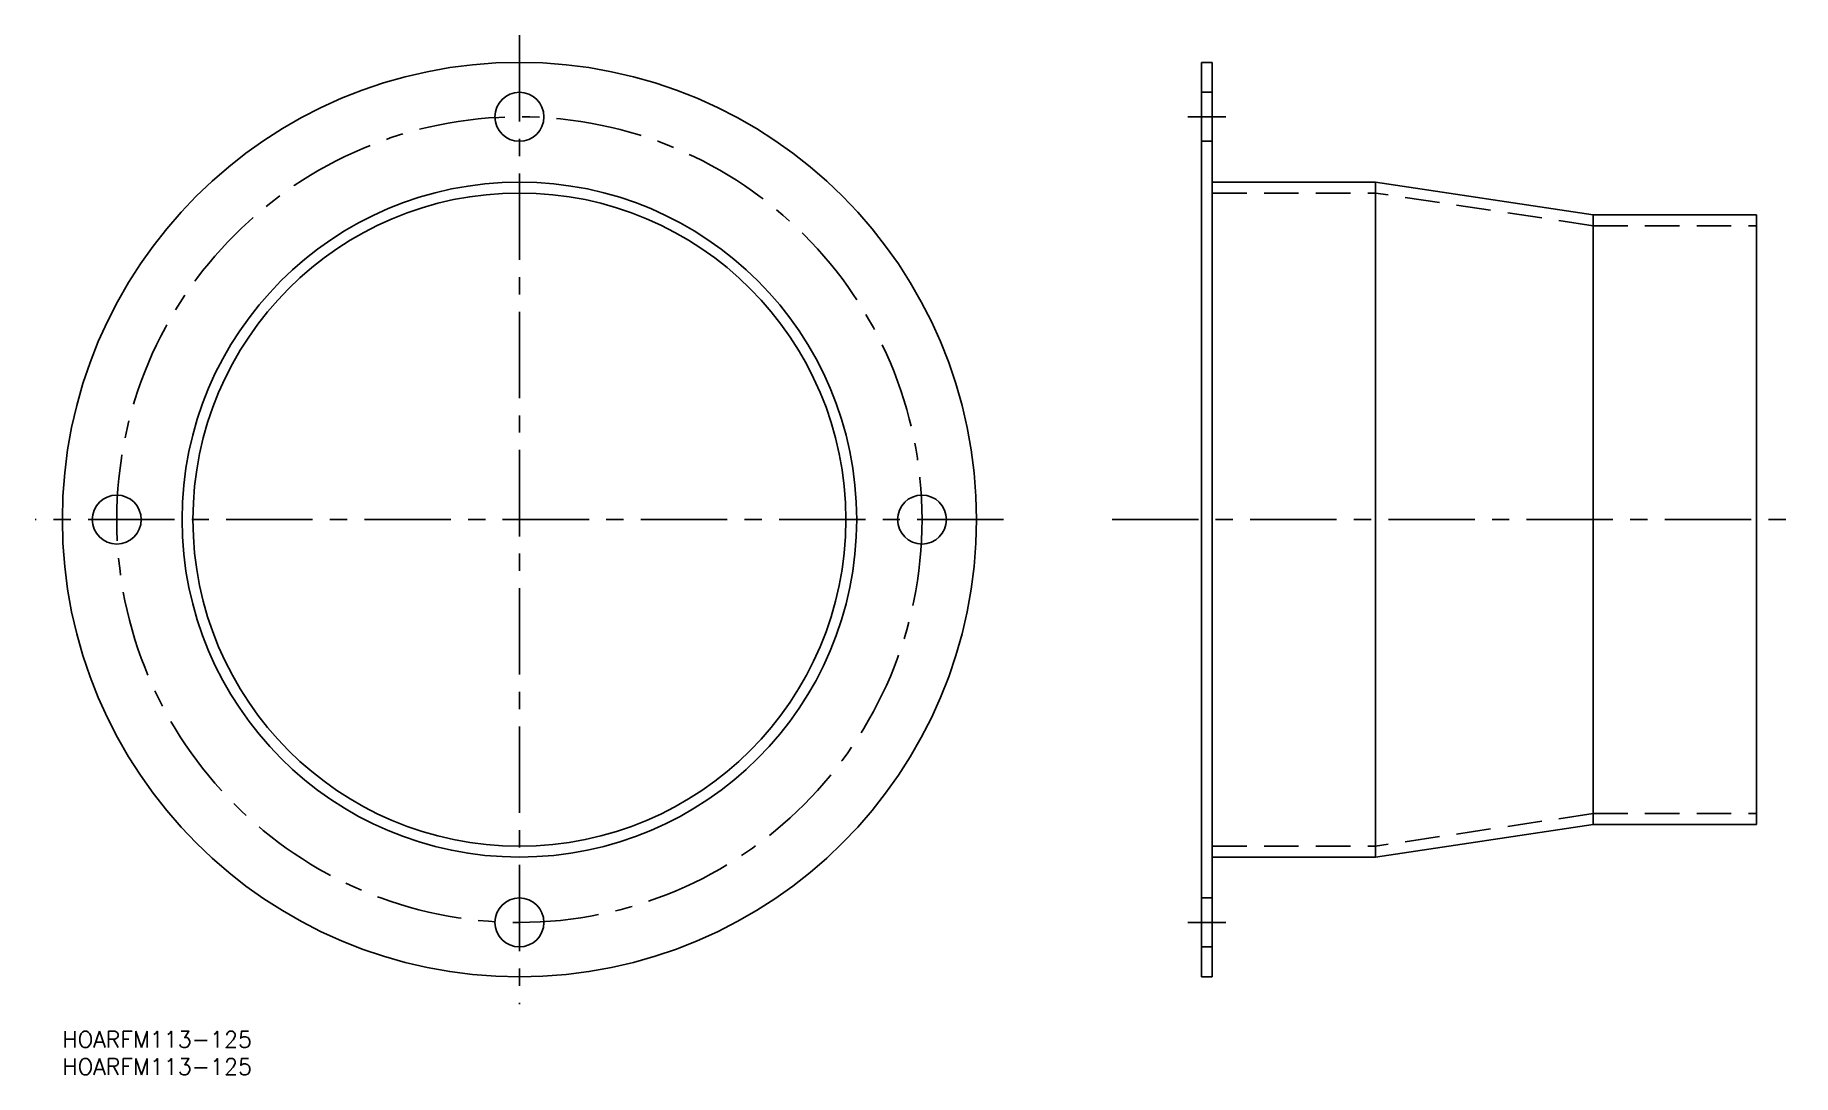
# Model space of a CAD drawing. Extents: x -5 to 318, y -8 to 183.
import ezdxf

# ---------------------------------------------------------------- set-up
doc = ezdxf.new("R2010")
doc.units = 0
doc.header["$LTSCALE"] = 0.5
doc.linetypes.add('CENTER', pattern=[50.8, 31.75, -6.35, 6.35, -6.35])
doc.linetypes.add('DASHED', pattern=[19.05, 12.7, -6.35])
for name, color, linetype in [('MSM_CENTER', 1, 'CENTER'), ('MSM_CONTINUOUS', 7, 'CONTINUOUS'), ('MSM_DASHED', 4, 'DASHED'), ('MSM_PART_NUMBER', 7, 'CONTINUOUS')]:
    doc.layers.add(name, color=color, linetype=linetype)
doc.styles.get("Standard").update_dxf_attribs({"font": 'txt.shx', "height": 3, "bigfont": 'bigfont.shx'})

# ---------------------------------------------------------------- blocks, each defined once
blk = doc.blocks.new('*U2')
at = {"layer": 'MSM_PART_NUMBER'}
blk.add_text('HOARFM113-125', height=3, dxfattribs=at).set_placement((0, -3))
blk = doc.blocks.new('*U3')
at = {"layer": 'MSM_PART_NUMBER'}
blk.add_text('HOARFM113-125', height=3, dxfattribs=at).set_placement((0, -8))

msp = doc.modelspace()

# ---------------------------------------------------------------- linework, layer by layer
at = {"layer": 'MSM_CENTER'}
for p, q in [((84, 183), (84, 5)), ((206.85, 168), (213.85, 168)), ((173, 94), (-5, 94)), ((192.92, 94), (318.06, 94)), ((206.85, 20), (213.85, 20))]:
    msp.add_line(p, q, dxfattribs=at)
msp.add_circle((84, 94), 74, dxfattribs=at)
at = {"layer": 'MSM_CONTINUOUS'}
for p, q in [((209.35, 178), (209.35, 10)), ((209.35, 178), (211.35, 178)), ((211.35, 178), (211.35, 10)), ((211.35, 156), (241.35, 156)), ((241.35, 156), (241.35, 32)), ((281.35, 150), (241.35, 156)), ((281.35, 150), (281.35, 38)), ((281.35, 150), (311.35, 150)), ((311.35, 150), (311.35, 38)), ((281.35, 38), (241.35, 32)), ((281.35, 38), (311.35, 38)), ((211.35, 32), (241.35, 32)), ((209.35, 10), (211.35, 10))]:
    msp.add_line(p, q, dxfattribs=at)
for centre, radius in [((84, 94), 84), ((84, 168), 4.5), ((84, 94), 62), ((84, 94), 60), ((10, 94), 4.5), ((158, 94), 4.5), ((84, 20), 4.5)]:
    msp.add_circle(centre, radius, dxfattribs=at)
at = {"layer": 'MSM_DASHED'}
for p, q in [((209.35, 172.5), (211.35, 172.5)), ((209.35, 163.5), (211.35, 163.5)), ((211.35, 154), (241.35, 154)), ((281.35, 148), (241.35, 154)), ((281.35, 148), (311.35, 148)), ((281.35, 40), (241.35, 34)), ((281.35, 40), (311.35, 40)), ((211.35, 34), (241.35, 34)), ((209.35, 24.5), (211.35, 24.5)), ((209.35, 15.5), (211.35, 15.5))]:
    msp.add_line(p, q, dxfattribs=at)

# ---------------------------------------------------------------- block references
at = {"layer": 'MSM_CONTINUOUS'}
for name in ['*U2', '*U3']:
    msp.add_blockref(name, (0, 0), dxfattribs=at)

doc.saveas('drawing.dxf')
